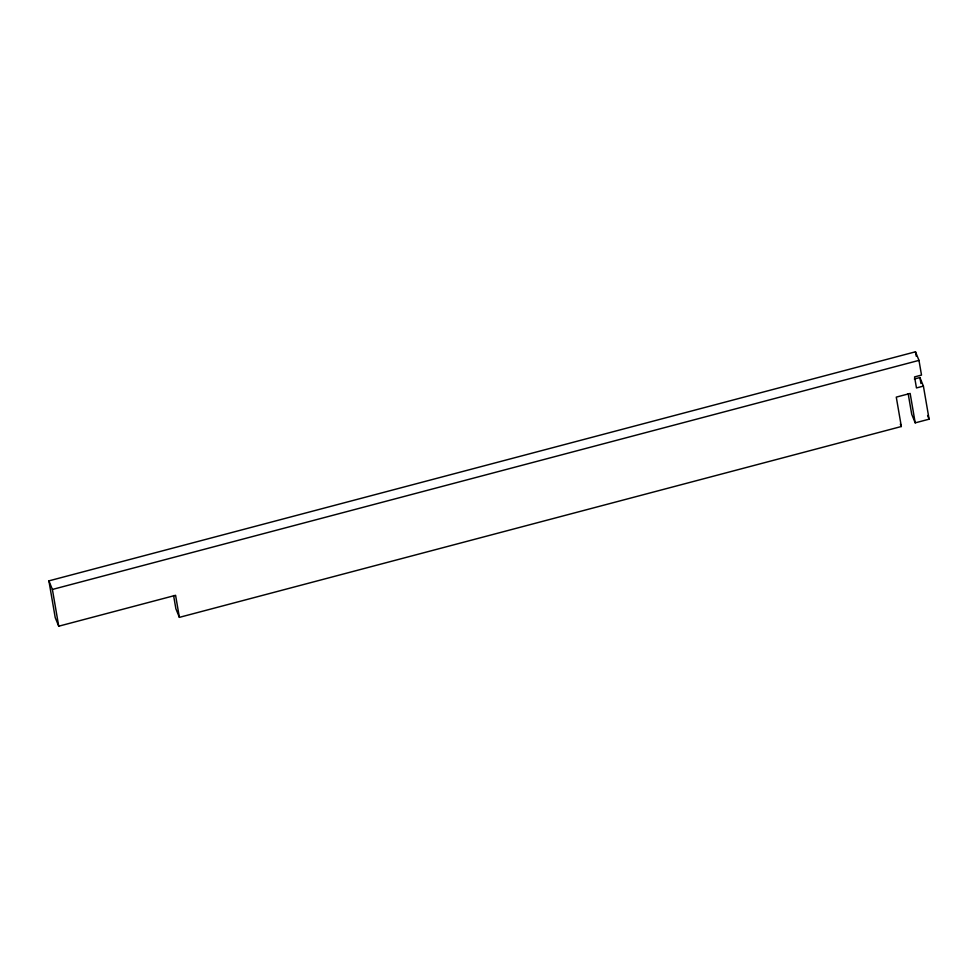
<?xml version="1.0" encoding="UTF-8"?>
<svg xmlns="http://www.w3.org/2000/svg" width="978" height="978" viewBox="0 0 978 978"><rect width="100%" height="100%" fill="white"/><g stroke="black" fill="none" stroke-linecap="round" stroke-linejoin="round"><path stroke-width="1.47" d="M915.212 422.851L910.151 393.449L896.276 397.117L901.337 426.518L179.377 617.362L175.588 595.309L58.729 626.201L55.22 617.619L48.9 580.871L915.481 351.799L918.978 360.381L921.508 375.075L914.564 376.909L916.459 387.936L923.403 386.102L929.1 419.183L915.212 422.851L911.716 414.269L908.171 393.694M48.9 580.871L52.396 589.453L918.978 360.381M914.357 378.999L919.907 377.532L923.403 386.102M927.596 415.503L929.1 419.183M900.335 424.073L901.337 426.518M179.377 617.362L175.881 608.781L173.595 595.553M915.481 351.799L916.239 356.212M919.907 377.532L920.946 383.535M52.396 589.453L58.729 626.201"/></g></svg>
